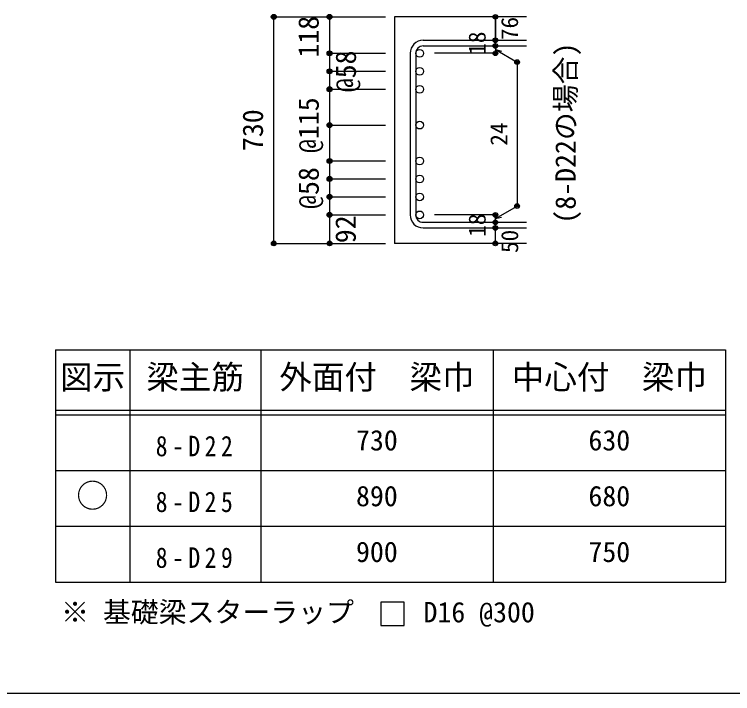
# Model space of a CAD drawing. Units: millimetres at full size, sheet at 1:30, with parts at other scales. Extents: x -5973 to 5954, y -4195 to 4201.
# Drawn here: x 1315 to 3633, y -4195 to -2004 of the extents above; entities that cross this region are included whole.
import ezdxf
from ezdxf.enums import TextEntityAlignment as Align

# ---------------------------------------------------------------- set-up
doc = ezdxf.new("R2010")
doc.units = ezdxf.units.MM
doc.header["$LTSCALE"] = 30
doc.header["$PDMODE"] = 32
doc.header["$PDSIZE"] = 15
for name, color, linetype in [('0-1_躯体線', 2, 'Continuous'), ('0-5_基礎梁筋', 7, 'Continuous'), ('0-6_スタラップ筋', 7, 'Continuous'), ('0-7_文字', 4, 'Continuous'), ('0-D_寸法', 4, 'Continuous'), ('6-7_文字', 7, 'Continuous'), ('6-E_枠', 7, 'Continuous'), ('F-0_枠', 6, 'Continuous')]:
    doc.layers.add(name, color=color, linetype=linetype)
doc.styles.add('ＭＳ ゴシック', font='')
doc.styles.get('ＭＳ ゴシック').set_extended_font_data('MS Gothic')

msp = doc.modelspace()

# ---------------------------------------------------------------- linework, layer by layer
at = {"layer": '0-1_躯体線'}
for p, q in [((2967.44, -2011.54), (2542.44, -2011.54)), ((2542.44, -2011.54), (2542.44, -2742.54)), ((2967.44, -2742.54), (2542.44, -2742.54))]:
    msp.add_line(p, q, dxfattribs=at)
at = {"layer": '0-5_基礎梁筋', "color": 3}
for centre in [(2622.94, -2129.24), (2622.94, -2187.24), (2622.94, -2245.24), (2622.94, -2360.89), (2622.94, -2476.54), (2622.94, -2534.54), (2622.94, -2592.54), (2622.94, -2650.54)]:
    msp.add_circle(centre, 12.5, dxfattribs=at)
at = {"layer": '0-6_スタラップ筋'}
for p, q in [((2634.44, -2087.24), (2967.44, -2087.24)), ((2634.44, -2105.24), (2967.44, -2105.24)), ((2592.44, -2129.24), (2592.44, -2650.54)), ((2610.44, -2129.24), (2610.44, -2650.54)), ((2634.44, -2674.54), (2967.44, -2674.54)), ((2634.44, -2692.54), (2967.44, -2692.54))]:
    msp.add_line(p, q, dxfattribs=at)
for centre, radius, start, end in [((2634.44, -2129.24), 42, 90, 180), ((2634.44, -2129.24), 24, 90, 180), ((2634.44, -2650.54), 42, 180, 270), ((2634.44, -2650.54), 24, 180, 270)]:
    msp.add_arc(centre, radius, start, end, dxfattribs=at)
at = {"layer": '0-D_寸法'}
for p, q in [((2152.44, -2011.54), (2332.44, -2011.54)), ((2152.44, -2742.54), (2152.44, -2011.54)), ((2332.44, -2011.54), (2512.44, -2011.54)), ((2332.44, -2011.54), (2332.44, -2129.24)), ((2867.44, -2011.54), (2867.44, -2087.24)), ((2867.44, -2087.24), (2867.44, -2011.54)), ((2867.44, -2105.24), (2867.44, -2087.24)), ((2867.44, -2105.24), (2867.44, -2129.24)), ((2332.44, -2129.24), (2512.44, -2129.24)), ((2332.44, -2129.24), (2512.44, -2129.24)), ((2867.44, -2129.24), (2671.35, -2129.24)), ((2867.44, -2117.24), (2886.76, -2122.41)), ((2867.44, -2117.24), (2937.5, -2157.68)), ((2937.5, -2157.68), (2937.5, -2622.09)), ((2332.44, -2187.24), (2512.44, -2187.24)), ((2332.44, -2187.24), (2512.44, -2187.24)), ((2332.44, -2245.24), (2512.44, -2245.24)), ((2332.44, -2245.24), (2512.44, -2245.24)), ((2332.44, -2245.24), (2332.44, -2650.54)), ((2332.44, -2360.89), (2512.44, -2360.89)), ((2332.44, -2476.54), (2512.44, -2476.54)), ((2332.44, -2534.54), (2512.44, -2534.54)), ((2332.44, -2592.54), (2512.44, -2592.54)), ((2867.44, -2662.54), (2937.5, -2622.09)), ((2332.44, -2650.54), (2512.44, -2650.54)), ((2332.44, -2650.54), (2332.44, -2742.54)), ((2867.44, -2650.54), (2671.35, -2650.54)), ((2867.44, -2674.54), (2867.44, -2650.54)), ((2867.44, -2662.54), (2886.76, -2657.36))]:
    msp.add_line(p, q, dxfattribs=at)
for points in [[(2152.44, -2011.54), (2332.44, -2011.54), (2512.44, -2011.54)], [(2332.44, -2129.24), (2332.44, -2187.24), (2332.44, -2245.24)], [(2867.44, -2742.54), (2867.44, -2692.54), (2867.44, -2674.54)], [(2152.44, -2742.54), (2332.44, -2742.54), (2512.44, -2742.54)]]:
    msp.add_lwpolyline(points, dxfattribs=at)
for centre, radius in [((2152.44, -2011.54), 8), ((2152.44, -2011.54), 7.2), ((2152.44, -2011.54), 6.4), ((2152.44, -2011.54), 5.6), ((2152.44, -2011.54), 4.8), ((2152.44, -2011.54), 4), ((2152.44, -2011.54), 3.2), ((2152.44, -2011.54), 2.4), ((2152.44, -2011.54), 1.6), ((2152.44, -2011.54), 0.8), ((2332.44, -2011.54), 8), ((2332.44, -2011.54), 7.2), ((2332.44, -2011.54), 6.4), ((2332.44, -2011.54), 5.6), ((2332.44, -2011.54), 4.8), ((2332.44, -2011.54), 4), ((2332.44, -2011.54), 3.2), ((2332.44, -2011.54), 2.4), ((2332.44, -2011.54), 1.6), ((2332.44, -2011.54), 0.8), ((2867.44, -2011.54), 4), ((2867.44, -2011.54), 3.6), ((2867.44, -2011.54), 3.2), ((2867.44, -2011.54), 2.8), ((2867.44, -2011.54), 2.4), ((2867.44, -2011.54), 2), ((2867.44, -2011.54), 1.6), ((2867.44, -2011.54), 1.2), ((2867.44, -2011.54), 0.8), ((2867.44, -2011.54), 0.4), ((2867.44, -2087.24), 4), ((2867.44, -2087.24), 3.6), ((2867.44, -2087.24), 3.2), ((2867.44, -2087.24), 2.8), ((2867.44, -2087.24), 2.4), ((2867.44, -2087.24), 2), ((2867.44, -2087.24), 1.6), ((2867.44, -2105.24), 4), ((2867.44, -2105.24), 3.6), ((2867.44, -2105.24), 3.2), ((2867.44, -2105.24), 2.8), ((2867.44, -2105.24), 2.4), ((2867.44, -2105.24), 2), ((2867.44, -2105.24), 1.6), ((2867.44, -2087.24), 1.2), ((2867.44, -2105.24), 1.2), ((2867.44, -2087.24), 0.8), ((2867.44, -2105.24), 0.8), ((2867.44, -2087.24), 0.4), ((2867.44, -2105.24), 0.4), ((2332.44, -2129.24), 8), ((2332.44, -2129.24), 7.2), ((2332.44, -2129.24), 6.4), ((2332.44, -2129.24), 5.6), ((2332.44, -2129.24), 4.8), ((2332.44, -2129.24), 4), ((2332.44, -2129.24), 3.2), ((2332.44, -2129.24), 2.4), ((2332.44, -2129.24), 1.6), ((2332.44, -2129.24), 0.8), ((2867.44, -2129.24), 4), ((2867.44, -2129.24), 3.6), ((2867.44, -2129.24), 3.2), ((2867.44, -2129.24), 2.8), ((2867.44, -2129.24), 2.4), ((2867.44, -2129.24), 2), ((2867.44, -2129.24), 1.6), ((2867.44, -2129.24), 1.2), ((2867.44, -2129.24), 0.8), ((2867.44, -2129.24), 0.4), ((2937.5, -2157.68), 4), ((2937.5, -2157.68), 3.6), ((2937.5, -2157.68), 3.2), ((2937.5, -2157.68), 2.8), ((2937.5, -2157.68), 2.4), ((2937.5, -2157.68), 2), ((2937.5, -2157.68), 1.6), ((2937.5, -2157.68), 1.2), ((2937.5, -2157.68), 0.8), ((2937.5, -2157.68), 0.4), ((2332.44, -2187.24), 8), ((2332.44, -2187.24), 7.2), ((2332.44, -2187.24), 6.4), ((2332.44, -2187.24), 5.6), ((2332.44, -2187.24), 4.8), ((2332.44, -2187.24), 4), ((2332.44, -2187.24), 3.2), ((2332.44, -2187.24), 2.4), ((2332.44, -2187.24), 1.6), ((2332.44, -2187.24), 0.8), ((2332.44, -2245.24), 8), ((2332.44, -2245.24), 7.2), ((2332.44, -2245.24), 6.4), ((2332.44, -2245.24), 5.6), ((2332.44, -2245.24), 4.8), ((2332.44, -2245.24), 4), ((2332.44, -2245.24), 3.2), ((2332.44, -2245.24), 2.4), ((2332.44, -2245.24), 1.6), ((2332.44, -2245.24), 0.8), ((2332.44, -2360.89), 8), ((2332.44, -2360.89), 7.2), ((2332.44, -2360.89), 6.4), ((2332.44, -2360.89), 5.6), ((2332.44, -2360.89), 4.8), ((2332.44, -2360.89), 4), ((2332.44, -2360.89), 3.2), ((2332.44, -2360.89), 2.4), ((2332.44, -2360.89), 1.6), ((2332.44, -2360.89), 0.8), ((2332.44, -2476.54), 8), ((2332.44, -2476.54), 7.2), ((2332.44, -2476.54), 6.4), ((2332.44, -2476.54), 5.6), ((2332.44, -2476.54), 4.8), ((2332.44, -2476.54), 4), ((2332.44, -2476.54), 3.2), ((2332.44, -2476.54), 2.4), ((2332.44, -2476.54), 1.6), ((2332.44, -2476.54), 0.8), ((2332.44, -2534.54), 8), ((2332.44, -2534.54), 7.2), ((2332.44, -2534.54), 6.4), ((2332.44, -2534.54), 5.6), ((2332.44, -2534.54), 4.8), ((2332.44, -2534.54), 4), ((2332.44, -2534.54), 3.2), ((2332.44, -2534.54), 2.4), ((2332.44, -2534.54), 1.6), ((2332.44, -2534.54), 0.8), ((2332.44, -2592.54), 8), ((2332.44, -2592.54), 7.2), ((2332.44, -2592.54), 6.4), ((2332.44, -2592.54), 5.6), ((2332.44, -2592.54), 4.8), ((2332.44, -2592.54), 4), ((2332.44, -2592.54), 3.2), ((2332.44, -2592.54), 2.4), ((2332.44, -2592.54), 1.6), ((2332.44, -2592.54), 0.8), ((2937.5, -2622.09), 4), ((2937.5, -2622.09), 3.6), ((2937.5, -2622.09), 3.2), ((2937.5, -2622.09), 2.8), ((2937.5, -2622.09), 2.4), ((2937.5, -2622.09), 2), ((2937.5, -2622.09), 1.6), ((2937.5, -2622.09), 1.2), ((2937.5, -2622.09), 0.8), ((2937.5, -2622.09), 0.4), ((2332.44, -2650.54), 8), ((2332.44, -2650.54), 7.2), ((2332.44, -2650.54), 6.4), ((2332.44, -2650.54), 5.6), ((2332.44, -2650.54), 4.8), ((2332.44, -2650.54), 4), ((2332.44, -2650.54), 3.2), ((2332.44, -2650.54), 2.4), ((2332.44, -2650.54), 1.6), ((2332.44, -2650.54), 0.8), ((2867.44, -2650.54), 4), ((2867.44, -2650.54), 3.6), ((2867.44, -2650.54), 3.2), ((2867.44, -2650.54), 2.8), ((2867.44, -2650.54), 2.4), ((2867.44, -2650.54), 2), ((2867.44, -2650.54), 1.6), ((2867.44, -2650.54), 1.2), ((2867.44, -2650.54), 0.8), ((2867.44, -2650.54), 0.4), ((2867.44, -2674.54), 4), ((2867.44, -2674.54), 3.6), ((2867.44, -2674.54), 3.2), ((2867.44, -2674.54), 2.8), ((2867.44, -2674.54), 2.4), ((2867.44, -2674.54), 2), ((2867.44, -2674.54), 1.6), ((2867.44, -2674.54), 1.2), ((2867.44, -2674.54), 0.8), ((2867.44, -2674.54), 0.4), ((2867.44, -2692.54), 4), ((2867.44, -2692.54), 3.6), ((2867.44, -2692.54), 3.2), ((2867.44, -2692.54), 2.8), ((2867.44, -2692.54), 2.4), ((2867.44, -2692.54), 2), ((2867.44, -2692.54), 1.6), ((2867.44, -2692.54), 1.2), ((2867.44, -2692.54), 0.8), ((2867.44, -2692.54), 0.4), ((2152.44, -2742.54), 7.2), ((2152.44, -2742.54), 6.4), ((2152.44, -2742.54), 5.6), ((2152.44, -2742.54), 4.8), ((2152.44, -2742.54), 4), ((2152.44, -2742.54), 3.2), ((2152.44, -2742.54), 2.4), ((2152.44, -2742.54), 1.6), ((2152.44, -2742.54), 0.8), ((2332.44, -2742.54), 7.2), ((2332.44, -2742.54), 6.4), ((2332.44, -2742.54), 5.6), ((2332.44, -2742.54), 4.8), ((2332.44, -2742.54), 4), ((2332.44, -2742.54), 3.2), ((2332.44, -2742.54), 2.4), ((2332.44, -2742.54), 1.6), ((2332.44, -2742.54), 0.8), ((2867.44, -2742.54), 4), ((2867.44, -2742.54), 3.6), ((2867.44, -2742.54), 3.2), ((2867.44, -2742.54), 2.8), ((2867.44, -2742.54), 2.4), ((2867.44, -2742.54), 2), ((2867.44, -2742.54), 1.6), ((2867.44, -2742.54), 1.2), ((2867.44, -2742.54), 0.8), ((2867.44, -2742.54), 0.4)]:
    msp.add_circle(centre, radius, dxfattribs=at)
at = {"layer": '0-D_寸法', "color": 7}
for p in [(2152.44, -2011.54), (2152.44, -2011.54), (2332.44, -2011.54), (2867.44, -2011.54), (2867.44, -2087.24), (2867.44, -2105.24), (2332.44, -2129.24), (2867.44, -2129.24), (2937.5, -2157.68), (2332.44, -2187.24), (2332.44, -2245.24), (2332.44, -2360.89), (2332.44, -2360.89), (2332.44, -2476.54), (2332.44, -2476.54), (2332.44, -2534.54), (2332.44, -2534.54), (2332.44, -2592.54), (2332.44, -2592.54), (2937.5, -2622.09), (2332.44, -2650.54), (2332.44, -2650.54), (2867.44, -2650.54), (2867.44, -2674.54), (2867.44, -2692.54), (2152.44, -2742.54), (2152.44, -2742.54), (2332.44, -2742.54), (2867.44, -2742.54)]:
    msp.add_point(p, dxfattribs=at)
at = {"layer": '6-7_文字'}
msp.add_lwpolyline([(2497.79, -3975.23), (2572.79, -3975.23), (2572.79, -3900.23), (2497.79, -3900.23)], close=True, dxfattribs=at)
at = {"layer": '6-E_枠', "color": 3}
for p, q in [((1447.71, -3085.43), (1447.71, -3835.43)), ((1447.71, -3085.43), (3610.24, -3085.43)), ((3610.24, -3085.43), (3610.24, -3835.43)), ((1447.71, -3835.43), (3610.24, -3835.43))]:
    msp.add_line(p, q, dxfattribs=at)
at = {"layer": '6-E_枠'}
for p, q in [((1687.71, -3085.43), (1687.71, -3835.43)), ((2110.24, -3085.43), (2110.24, -3835.43)), ((2860.24, -3085.43), (2860.24, -3835.43)), ((1447.71, -3280.43), (3610.24, -3280.43)), ((1447.71, -3295.43), (3610.24, -3295.43)), ((1447.71, -3475.43), (3610.24, -3475.43)), ((1447.71, -3655.43), (3610.24, -3655.43))]:
    msp.add_line(p, q, dxfattribs=at)
at = {"layer": 'F-0_枠'}
msp.add_line((5954.1, -4195.24), (-5972.88, -4195.24), dxfattribs=at)

# ---------------------------------------------------------------- texts
at = {"layer": '0-7_文字', "color": 7, "style": 'ＭＳ ゴシック'}
msp.add_text('(8-D22の場合)', height=65.98, rotation=90, dxfattribs=at).set_placement((3146.43, -2678.81), align=Align.BOTTOM_LEFT)
at = {"layer": '0-D_寸法', "style": 'ＭＳ ゴシック'}
for s, height, p in [('118', 65.98, (2317.13, -2143.03)), ('76', 54.99, (2957.1, -2086.56)), ('18', 54.99, (2852.44, -2133.74)), ('@58', 65.98, (2437.44, -2254.74)), ('@115', 65.98, (2317.44, -2450.89)), ('730', 65.98, (2137.44, -2444.54)), ('24', 54.99, (2922.5, -2427.39)), ('@58', 65.98, (2317.48, -2631.25)), ('92', 65.98, (2436.66, -2741.88)), ('18', 54.99, (2852.44, -2721.04)), ('50', 54.99, (2957.44, -2773.54))]:
    msp.add_text(s, height=height, rotation=90, dxfattribs=at).set_placement(p, align=Align.BOTTOM_LEFT)
at = {"layer": '6-7_文字', "color": 2, "style": 'ＭＳ ゴシック'}
for s, p in [('梁主筋', (1741.48, -3235.43)), ('外面付\u3000梁巾', (2170.24, -3235.43)), ('中心付\u3000梁巾', (2920.24, -3235.43)), ('図示', (1462.71, -3235.43)), ('○', (1515.21, -3617.93))]:
    msp.add_text(s, height=76.98, dxfattribs=at).set_placement(p, align=Align.BOTTOM_LEFT)
at = {"layer": '6-7_文字', "style": 'ＭＳ ゴシック'}
for s, p in [('730', (2417.74, -3430.43)), ('630', (3167.74, -3430.43)), ('890', (2417.74, -3610.43)), ('680', (3167.74, -3610.43)), ('900', (2417.74, -3790.43)), ('750', (3167.74, -3790.43)), ('※ 基礎梁スターラップ     D16 @300', (1466.27, -3985.01))]:
    msp.add_text(s, height=65.98, dxfattribs=at).set_placement(p, align=Align.BOTTOM_LEFT)
at = {"layer": '6-7_文字', "char_height": 65.98, "attachment_point": 7, "style": 'ＭＳ ゴシック'}
for s, insert in [('\\T1.38;\\W0.85;8-D22', (1771.48, -3430.43)), ('\\T1.38;\\W0.85;8-D25', (1771.48, -3610.43)), ('\\T1.38;\\W0.85;8-D29', (1771.48, -3790.43))]:
    msp.add_mtext(s, dxfattribs=dict(at, insert=insert))

doc.saveas('drawing.dxf')
